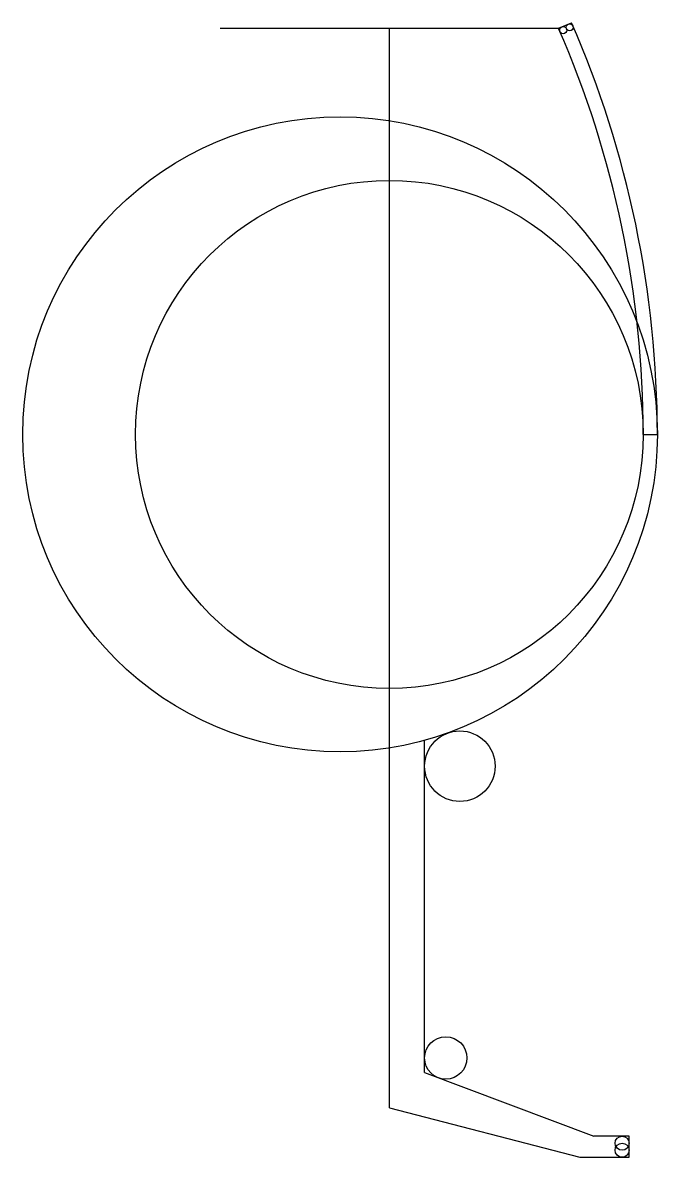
# Model space of a CAD drawing. Header units: millimetres. Extents: x -559 to -250, y -4 to 157.
# Drawn here: x -559.4 to -469.4, y -3.7 to 157.1 of the extents above; entities outside this region: 1.
import ezdxf

# ---------------------------------------------------------------- set-up
doc = ezdxf.new("R2010")
doc.units = ezdxf.units.MM

msp = doc.modelspace()

# ---------------------------------------------------------------- linework, layer by layer
for p, q in [((-531.41, 156.28, 7.74), (-483.41, 156.28, 7.74)), ((-507.41, 54.28, 7.74), (-507.41, 156.28, 7.74)), ((-483.41, 156.28, 7.74), (-481.58, 157.08, 7.74)), ((-471.41, 98.73, 7.74), (-469.41, 98.73, 7.74)), ((-502.41, 8.28, 7.74), (-502.41, 55.36, 7.74)), ((-507.41, 3.28, 7.74), (-507.41, 54.28, 7.74)), ((-507.41, 3.28, 7.74), (-507.41, 8.28, 7.74)), ((-502.41, 8.28, 7.74), (-478.41, -0.72, 7.74)), ((-507.41, 3.28, 7.74), (-480.41, -3.72, 7.74)), ((-473.41, -0.72, 7.74), (-478.41, -0.72, 7.74)), ((-473.41, -3.72, 7.74), (-473.41, -0.72, 7.74)), ((-480.41, -3.72, 7.74), (-473.41, -3.72, 7.74))]:
    msp.add_line(p, q)
at = {"extrusion": (0, -1, 6.12323e-17), "elevation": -35.15}
msp.add_lwpolyline([(-287.71, 31.7, 0.414214), (-251.71, 67.7, 0.102278), (-263.51, 124.79, -0.4132), (-263.26, 125.44), (-262.34, 125.84, -0.415221), (-261.68, 125.58, -0.102284), (-249.71, 67.7, -0.31589), (-279.41, 25.38, 0.31589), (-282.71, 20.68), (-282.71, -20.68, 0.312633), (-280.77, -23.48), (-258.71, -31.75), (-254.71, -31.75, -0.414214), (-253.71, -32.75), (-253.71, -33.75, -0.414214), (-254.71, -34.75), (-260.71, -34.75), (-287.71, -27.75)], format="xyb", close=True, dxfattribs=at)
for centre, radius in [((-482.76, 156.02, 7.74), 0.5), ((-481.84, 156.42, 7.74), 0.5), ((-514.41, 98.73, 7.74), 45), ((-507.41, 98.73, 7.74), 36), ((-497.41, 51.71, 7.74), 5), ((-499.41, 10.36, 7.74), 3), ((-474.41, -1.72, 7.74), 1), ((-474.41, -2.72, 7.74), 1)]:
    msp.add_circle(centre, radius)
for radius in [143.99, 145.99]:
    msp.add_arc((-615.4, 98.73, 7.74), radius, 0, 23.5573)

doc.saveas('drawing.dxf')
